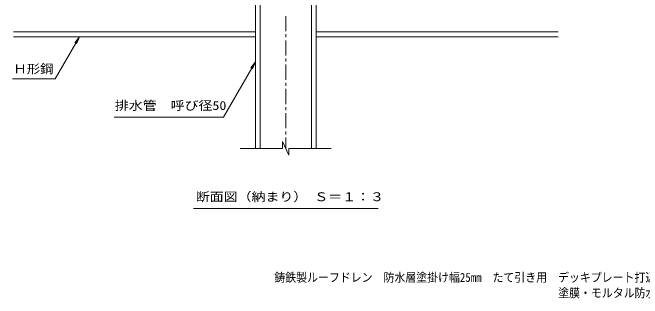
# Model space of a CAD drawing. Units: millimetres, scale not verified. Extents: x -497 to 839, y -584 to 573.
# Drawn here: x -395 to 228, y -584 to -301 of the extents above; entities that cross this region are included whole.
import ezdxf
from ezdxf.enums import TextEntityAlignment as Align

# ---------------------------------------------------------------- set-up
doc = ezdxf.new("R2010")
doc.units = ezdxf.units.MM
doc.header["$LTSCALE"] = 3
doc.linetypes.add('CHAIN1', pattern=[8, 5, -1, 1, -1])
for name, color, linetype, lineweight in [('0-0_通り芯', 3, 'Continuous', 9), ('0-5_寸法', 7, 'Continuous', 9), ('0-8_041', 2, 'Continuous', 9), ('0-C_084', 5, 'Continuous', 5)]:
    doc.layers.add(name, color=color, linetype=linetype, lineweight=lineweight)
doc.layers.add('F-5_F-5ﾚｲﾔ', color=2, linetype='Continuous')
doc.styles.add('ＭＳ ゴシック', font='')
doc.styles.get('ＭＳ ゴシック').set_extended_font_data('MS Gothic')

msp = doc.modelspace()

# ---------------------------------------------------------------- linework, layer by layer
at = {"layer": '0-0_通り芯', "linetype": 'CHAIN1'}
msp.add_line((-124.803, -304.636), (-124.803, -435.451), dxfattribs=at)
at = {"layer": '0-0_通り芯'}
for p, q in [((-127.909, -428.707), (-127.909, -435.451)), ((-121.696, -442.087), (-127.909, -428.707)), ((-127.909, -435.451), (-169.801, -435.451)), ((-121.696, -442.087), (-121.696, -435.451)), ((-79.801, -435.451), (-121.696, -435.451))]:
    msp.add_line(p, q, dxfattribs=at)
at = {"layer": '0-5_寸法'}
for p, q in [((-328.986, -325.157), (-333.551, -331.107)), ((-186.298, -404.565), (-154.803, -350.013)), ((-154.803, -350.013), (-159.368, -355.963)), ((-154.803, -350.013), (-157.673, -356.942)), ((-395.171, -366.572), (-352.897, -366.572)), ((-294.73, -404.565), (-186.298, -404.565)), ((-216.242, -494.813), (-33.363, -494.813))]:
    msp.add_line(p, q, dxfattribs=at)
msp.add_lwpolyline([(-352.897, -366.572), (-328.986, -325.157), (-331.856, -332.086)], dxfattribs=at)
at = {"layer": '0-8_041'}
for p, q in [((-154.803, -435.429), (-154.803, -107.176)), ((-150.303, -435.429), (-150.303, -107.176)), ((-99.303, -435.429), (-99.303, -107.176)), ((-94.803, -435.429), (-94.803, -107.176))]:
    msp.add_line(p, q, dxfattribs=at)
at = {"layer": '0-C_084'}
for p, q in [((-394.303, -320.157), (-154.803, -320.157)), ((-94.803, -320.157), (144.662, -320.157)), ((-394.303, -325.157), (-154.803, -325.157)), ((-94.803, -325.157), (144.662, -325.157))]:
    msp.add_line(p, q, dxfattribs=at)

# ---------------------------------------------------------------- texts
at = {"layer": '0-5_寸法', "color": 2, "style": 'ＭＳ ゴシック'}
for s, width, p in [('Ｈ形鋼', 1.1, (-394.347, -363.883)), ('排水管\u3000呼び径50', 1.15, (-293.965, -400.08)), ('断面図（納まり） Ｓ＝１：３', 1.15, (-213.9, -490.313))]:
    msp.add_text(s, height=8.798, dxfattribs=dict(at, width=width)).set_placement(p, align=Align.BOTTOM_LEFT)
at = {"layer": 'F-5_F-5ﾚｲﾔ', "style": 'ＭＳ ゴシック', "width": 0.9}
for s, p in [('鋳鉄製ルーフドレン\u3000防水層塗掛け幅25mm\u3000たて引き用\u3000デッキプレート打込型\u3000差し込み式', (-136.113, -570.05)), ('塗膜・モルタル防水用\u3000ＷＤＭＢ－１－５０\u3000Ｃ＝指示', (144.797, -585.392))]:
    msp.add_text(s, height=8.798, dxfattribs=at).set_placement(p, align=Align.BOTTOM_LEFT)

doc.saveas('drawing.dxf')
